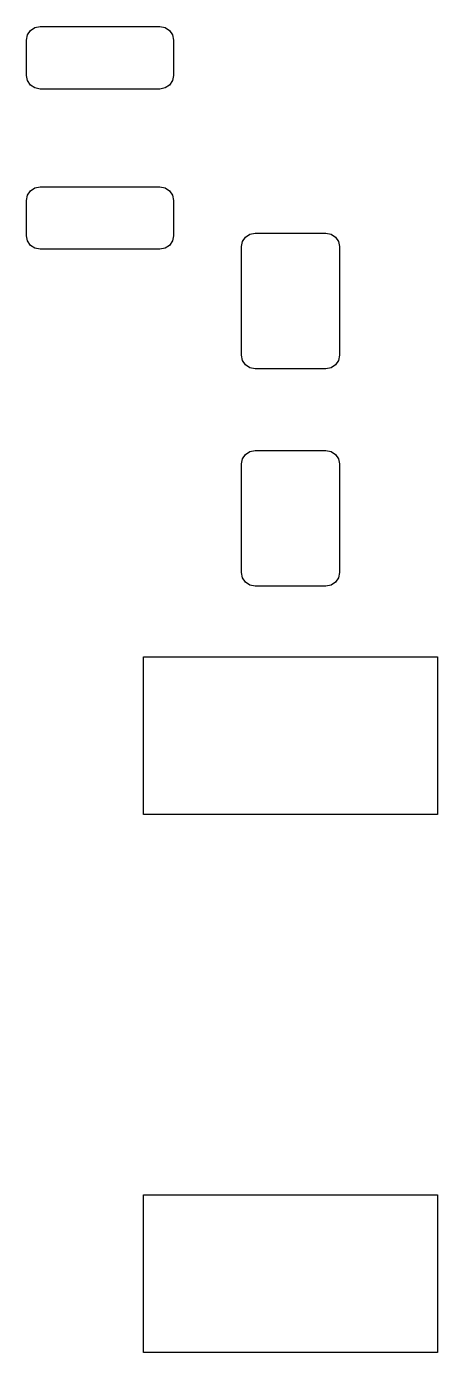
# Model space of a CAD drawing. Header units: millimetres. Extents: x 94.1 to 105.4, y -162.3 to -95.4.
# Drawn here: x 94.15 to 101.7, y -162.35 to -137.95 of the extents above.
import ezdxf

# ---------------------------------------------------------------- set-up
doc = ezdxf.new("R2010")
doc.units = ezdxf.units.MM
doc.layers.add('BLACK', color=250, linetype='CONTINUOUS')

msp = doc.modelspace()

# ---------------------------------------------------------------- linework, layer by layer
at = {"layer": 'BLACK', "linetype": 'CONTINUOUS'}
for p, q in [((94.16903, -138.104329), (94.223223, -138.023223)), ((94.223223, -138.023223), (94.304329, -137.96903)), ((94.304329, -137.96903), (94.4, -137.95)), ((94.4, -137.95), (96.6, -137.95)), ((96.6, -137.95), (96.695671, -137.96903)), ((96.695671, -137.96903), (96.776777, -138.023223)), ((96.776777, -138.023223), (96.83097, -138.104329)), ((94.15, -138.2), (94.16903, -138.104329)), ((94.15, -138.85), (94.15, -138.2)), ((96.83097, -138.104329), (96.85, -138.2)), ((96.85, -138.2), (96.85, -138.85)), ((94.16903, -138.945671), (94.15, -138.85)), ((94.223223, -139.026777), (94.16903, -138.945671)), ((94.304329, -139.08097), (94.223223, -139.026777)), ((96.776777, -139.026777), (96.695671, -139.08097)), ((96.83097, -138.945671), (96.776777, -139.026777)), ((96.85, -138.85), (96.83097, -138.945671)), ((94.4, -139.1), (94.304329, -139.08097)), ((96.6, -139.1), (94.4, -139.1)), ((96.695671, -139.08097), (96.6, -139.1)), ((94.16903, -141.054329), (94.223223, -140.973223)), ((94.223223, -140.973223), (94.304329, -140.91903)), ((94.304329, -140.91903), (94.4, -140.9)), ((94.4, -140.9), (96.6, -140.9)), ((96.6, -140.9), (96.695671, -140.91903)), ((96.695671, -140.91903), (96.776777, -140.973223)), ((96.776777, -140.973223), (96.83097, -141.054329)), ((94.15, -141.15), (94.16903, -141.054329)), ((94.15, -141.8), (94.15, -141.15)), ((96.83097, -141.054329), (96.85, -141.15)), ((96.85, -141.15), (96.85, -141.8)), ((98.254329, -141.76903), (98.35, -141.75)), ((98.35, -141.75), (99.65, -141.75)), ((99.65, -141.75), (99.745671, -141.76903)), ((94.16903, -141.895671), (94.15, -141.8)), ((94.223223, -141.976777), (94.16903, -141.895671)), ((94.304329, -142.03097), (94.223223, -141.976777)), ((96.776777, -141.976777), (96.695671, -142.03097)), ((96.83097, -141.895671), (96.776777, -141.976777)), ((96.85, -141.8), (96.83097, -141.895671)), ((98.1, -142), (98.11903, -141.904329)), ((98.1, -144), (98.1, -142)), ((98.11903, -141.904329), (98.173223, -141.823223)), ((98.173223, -141.823223), (98.254329, -141.76903)), ((99.745671, -141.76903), (99.826777, -141.823223)), ((99.826777, -141.823223), (99.88097, -141.904329)), ((99.88097, -141.904329), (99.9, -142)), ((99.9, -142), (99.9, -144)), ((94.4, -142.05), (94.304329, -142.03097)), ((96.6, -142.05), (94.4, -142.05)), ((96.695671, -142.03097), (96.6, -142.05)), ((98.11903, -144.095671), (98.1, -144)), ((98.173223, -144.176777), (98.11903, -144.095671)), ((98.254329, -144.23097), (98.173223, -144.176777)), ((99.826777, -144.176777), (99.745671, -144.23097)), ((99.88097, -144.095671), (99.826777, -144.176777)), ((99.9, -144), (99.88097, -144.095671)), ((98.35, -144.25), (98.254329, -144.23097)), ((99.65, -144.25), (98.35, -144.25)), ((99.745671, -144.23097), (99.65, -144.25)), ((98.1, -146), (98.11903, -145.904329)), ((98.11903, -145.904329), (98.173223, -145.823223)), ((98.173223, -145.823223), (98.254329, -145.76903)), ((98.254329, -145.76903), (98.35, -145.75)), ((98.35, -145.75), (99.65, -145.75)), ((99.65, -145.75), (99.745671, -145.76903)), ((99.745671, -145.76903), (99.826777, -145.823223)), ((99.826777, -145.823223), (99.88097, -145.904329)), ((99.88097, -145.904329), (99.9, -146)), ((98.1, -148), (98.1, -146)), ((99.9, -146), (99.9, -148)), ((98.11903, -148.095671), (98.1, -148)), ((98.173223, -148.176777), (98.11903, -148.095671)), ((99.88097, -148.095671), (99.826777, -148.176777)), ((99.9, -148), (99.88097, -148.095671)), ((98.254329, -148.23097), (98.173223, -148.176777)), ((98.35, -148.25), (98.254329, -148.23097)), ((99.65, -148.25), (98.35, -148.25)), ((99.745671, -148.23097), (99.65, -148.25)), ((99.826777, -148.176777), (99.745671, -148.23097)), ((96.3, -152.45), (96.3, -149.55)), ((96.3, -149.55), (101.7, -149.55)), ((101.7, -149.55), (101.7, -152.45)), ((101.7, -152.45), (96.3, -152.45)), ((96.3, -162.35), (96.3, -159.45)), ((96.3, -159.45), (101.7, -159.45)), ((101.7, -159.45), (101.7, -162.35)), ((101.7, -162.35), (96.3, -162.35))]:
    msp.add_line(p, q, dxfattribs=at)

doc.saveas('drawing.dxf')
